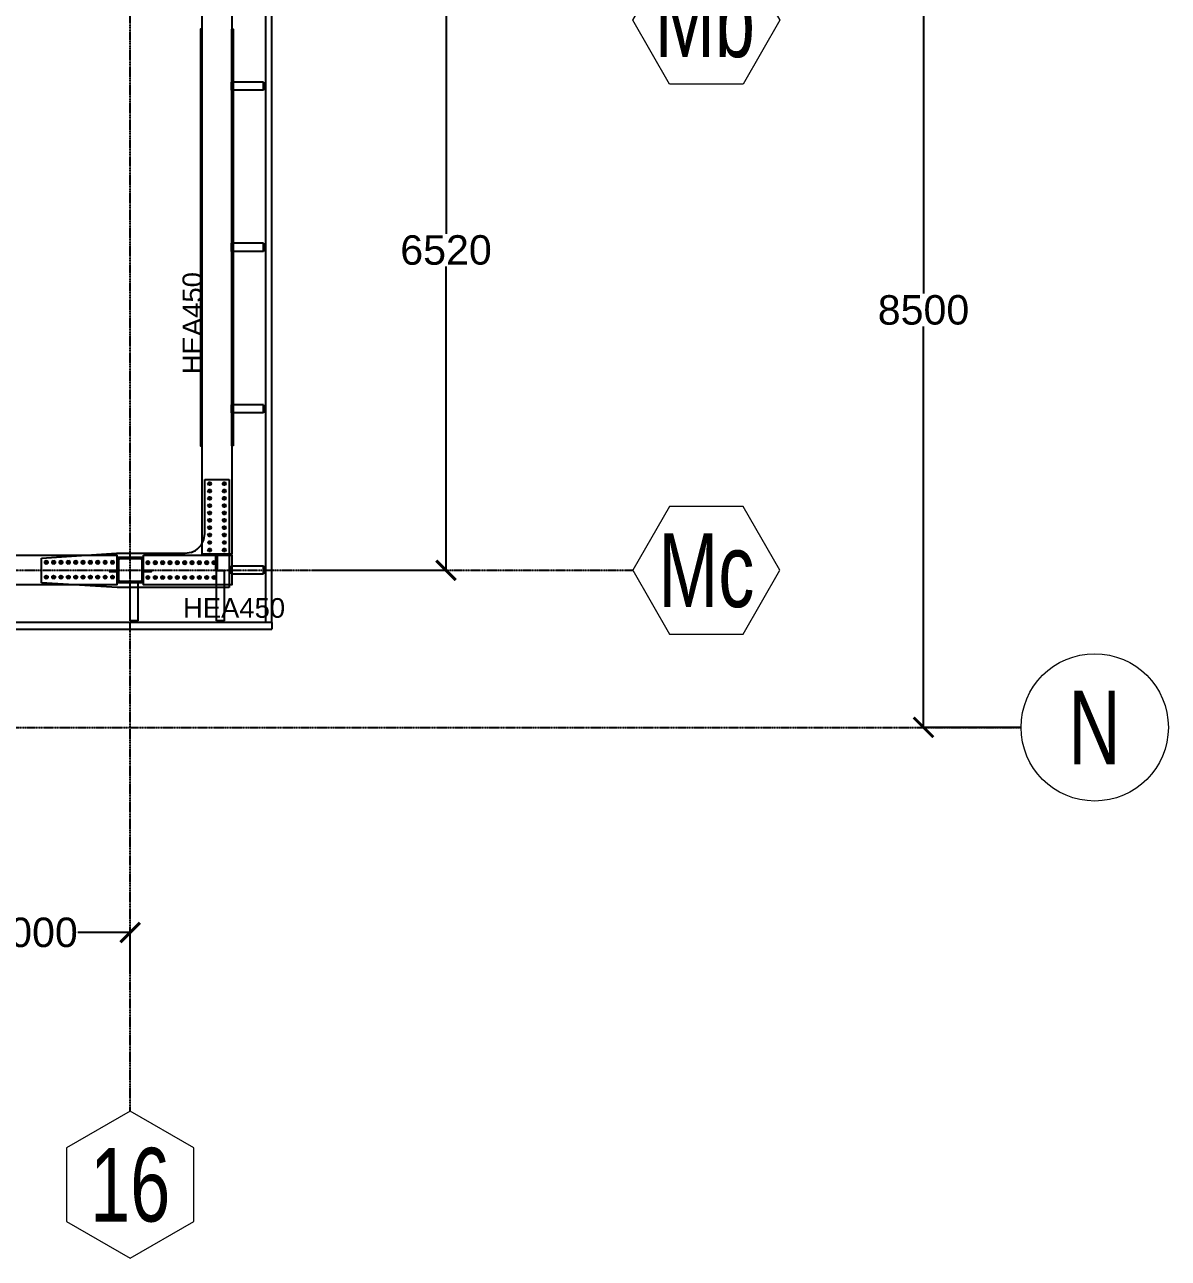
# Model space of a CAD drawing. Header units: millimetres. Extents: x -12345 to 95575, y -14368 to 31862.
# Drawn here: x 83925 to 95575, y -5407 to 7156 of the extents above; entities that cross this region are included whole.
import ezdxf
from ezdxf.enums import TextEntityAlignment as Align

# ---------------------------------------------------------------- set-up
doc = ezdxf.new("R2010")
doc.units = ezdxf.units.MM
doc.header["$LTSCALE"] = 0.95
doc.linetypes.add('DXK_LINE_DOT3', pattern=[5.9187, 2.979, -0.9799, 0.9799, -0.9799])
doc.layers.get('0').update_dxf_attribs({"color": 255})
for name, color, linetype, lineweight in [('0-3', 250, 'Continuous', 5), ('E_COLUMNAS-1', 1, 'Continuous', 25), ('E_COLUMNAS-3', 1, 'Continuous', 35), ('E_TEXTO', 3, 'Continuous', 9), ('E_VIGAS-1', 254, 'Continuous', 25), ('HCB_EJES', 1, 'DXK_LINE_DOT3', 9), ('S-COLS-HDLN-1', 52, 'Continuous', 9), ('S-COLS-HDLN-2', 52, 'Continuous', 35)]:
    doc.layers.add(name, color=color, linetype=linetype, lineweight=lineweight)
for name, color, linetype in [('COTAS', 8, 'Continuous'), ('HCB-EJES', 1, 'Continuous'), ('HCB-ROTULOS', 2, 'Continuous'), ('HCB_VIGAS', 4, 'Continuous')]:
    doc.layers.add(name, color=color, linetype=linetype)
doc.styles.add('VERDANA', font='arial.ttf')
doc.dimstyles.new('1.125', dxfattribs={"dimscale": 0, "dimtxt": 300, "dimasz": 200, "dimexe": 4, "dimexo": 4, "dimgap": 15, "dimtad": 0, "dimdec": 0, "dimzin": 4, "dimdsep": 46, "dimtxsty": 'VERDANA', "dimblk": 'ARCHTICK', "dimcen": -10, "dimclrd": 256, "dimclrt": 3, "dimadec": 0, "dimazin": 0, "dimtfac": 1, "dimtdec": 0, "dimtmove": 2, "dimatfit": 0, "dimldrblk": 'OBLIQUE', "dimfxl": 0.05, "dimtolj": 1, "dimtzin": 0, "dimarcsym": 0})

# ---------------------------------------------------------------- blocks, each defined once
blk = doc.blocks.new('EST_SFM_VIGA-METALICA-SECCION-C - EST_SFM_VIGA-METALICA-UPN160-1510871-_10_00m_N_E_-NIVEL-3 DOC')
at = {"layer": 'E_VIGAS-1'}
for p, q in [((11.677, 0.018), (-11.69, 0.018)), ((11.677, 0.018), (11.677, -0.047)), ((-11.69, -0.047), (11.677, -0.047))]:
    blk.add_line(p, q, dxfattribs=at)
blk = doc.blocks.new('EST_SFM_VIGA-METALICA-SECCION-C - EST_SFM_VIGA-METALICA-UPN160-1509776-_10_00m_N_E_-NIVEL-3 DOC')
at = {"layer": 'E_VIGAS-1'}
for p, q in [((44.822, 0.047), (-44.831, 0.047)), ((44.822, 0.047), (44.822, -0.018)), ((-44.831, -0.018), (44.822, -0.018))]:
    blk.add_line(p, q, dxfattribs=at)
blk = doc.blocks.new('DCTIB_CNI_EST_MOD-1A-FAC_0001_rvt-2-_10_00m_N_E_-NIVEL-3 DOC')
at = {"layer": 'E_VIGAS-1'}
for p, q in [((3.371, 147.152), (3.371, 147.234)), ((3.695, 147.234), (3.371, 147.234)), ((3.695, 147.152), (3.371, 147.152)), ((3.695, 147.234), (3.695, 147.152)), ((3.695, 147.152), (3.695, 147.234)), ((3.695, 147.234), (3.695, 147.234)), ((3.695, 147.234), (3.695, 147.206)), ((3.695, 147.195), (3.7, 147.195)), ((3.7, 147.19), (3.695, 147.19)), ((3.695, 147.18), (3.695, 147.152)), ((3.695, 147.152), (3.695, 147.152)), ((3.7, 147.195), (3.714, 147.195)), ((3.714, 147.19), (3.7, 147.19)), ((3.371, 145.51), (3.371, 145.592)), ((3.695, 145.592), (3.371, 145.592)), ((3.695, 145.51), (3.371, 145.51)), ((3.695, 145.592), (3.695, 145.51)), ((3.695, 145.51), (3.695, 145.592)), ((3.695, 145.592), (3.695, 145.592)), ((3.695, 145.592), (3.695, 145.564)), ((3.695, 145.553), (3.7, 145.553)), ((3.7, 145.548), (3.695, 145.548)), ((3.695, 145.537), (3.695, 145.51)), ((3.695, 145.51), (3.695, 145.51)), ((3.7, 145.553), (3.714, 145.553)), ((3.714, 145.548), (3.7, 145.548)), ((3.371, 143.867), (3.371, 143.949)), ((3.695, 143.949), (3.371, 143.949)), ((3.695, 143.867), (3.371, 143.867)), ((3.695, 143.949), (3.695, 143.867)), ((3.695, 143.867), (3.695, 143.949)), ((3.695, 143.949), (3.695, 143.949)), ((3.695, 143.949), (3.695, 143.921)), ((3.695, 143.911), (3.7, 143.911)), ((3.7, 143.906), (3.695, 143.906)), ((3.695, 143.895), (3.695, 143.867)), ((3.695, 143.867), (3.695, 143.867)), ((3.7, 143.911), (3.714, 143.911)), ((3.714, 143.906), (3.7, 143.906)), ((3.217, 142.261), (3.299, 142.261)), ((3.217, 141.749), (3.217, 142.261)), ((3.299, 141.749), (3.299, 142.261)), ((3.371, 142.225), (3.371, 142.307)), ((3.371, 142.307), (3.695, 142.307)), ((3.371, 142.225), (3.695, 142.225)), ((3.695, 142.307), (3.695, 142.225)), ((3.695, 142.307), (3.695, 142.279)), ((3.695, 142.307), (3.695, 142.307)), ((3.695, 142.225), (3.695, 142.307)), ((3.695, 142.268), (3.7, 142.268)), ((3.7, 142.263), (3.695, 142.263)), ((3.695, 142.253), (3.695, 142.225)), ((3.695, 142.225), (3.695, 142.225)), ((3.7, 142.268), (3.714, 142.268)), ((3.714, 142.263), (3.7, 142.263)), ((2.337, 142.14), (2.419, 142.14)), ((2.337, 141.749), (2.337, 142.14)), ((2.419, 141.749), (2.419, 142.14)), ((2.419, 141.749), (2.337, 141.749)), ((2.337, 141.748), (2.337, 141.749)), ((2.337, 141.749), (2.419, 141.749)), ((2.365, 141.748), (2.337, 141.748)), ((2.375, 141.743), (2.375, 141.748)), ((2.375, 141.729), (2.375, 141.743)), ((2.38, 141.748), (2.38, 141.743)), ((2.38, 141.743), (2.38, 141.729)), ((2.419, 141.748), (2.391, 141.748)), ((2.419, 141.749), (2.419, 141.748)), ((3.299, 141.749), (3.217, 141.749)), ((3.217, 141.748), (3.217, 141.749)), ((3.217, 141.749), (3.299, 141.749)), ((3.245, 141.748), (3.217, 141.748)), ((3.255, 141.743), (3.255, 141.748)), ((3.255, 141.729), (3.255, 141.743)), ((3.26, 141.748), (3.26, 141.743)), ((3.26, 141.743), (3.26, 141.729)), ((3.299, 141.748), (3.271, 141.748)), ((3.299, 141.749), (3.299, 141.748))]:
    blk.add_line(p, q, dxfattribs=at)
for points, knots in [([(3.695, 147.206), (3.695, 147.205), (3.695, 147.204), (3.696, 147.201), (3.696, 147.199), (3.697, 147.197), (3.698, 147.196), (3.7, 147.195), (3.7, 147.195)], [0, 0, 0, 0, 0.142857, 0.285714, 0.428571, 0.571429, 0.785714, 1, 1, 1, 1]), ([(3.7, 147.195), (3.699, 147.195), (3.698, 147.196), (3.697, 147.197), (3.696, 147.199), (3.696, 147.2), (3.696, 147.202), (3.695, 147.203), (3.695, 147.205), (3.695, 147.206)], [0, 0, 0, 0, 0.285714, 0.428571, 0.571429, 0.678571, 0.732143, 0.785714, 1, 1, 1, 1]), ([(3.695, 147.18), (3.695, 147.181), (3.695, 147.182), (3.696, 147.185), (3.696, 147.187), (3.697, 147.189), (3.698, 147.19), (3.7, 147.19), (3.7, 147.19)], [0, 0, 0, 0, 0.142857, 0.285714, 0.428571, 0.571429, 0.785714, 1, 1, 1, 1]), ([(3.7, 147.19), (3.699, 147.19), (3.698, 147.19), (3.697, 147.189), (3.696, 147.187), (3.696, 147.186), (3.696, 147.184), (3.695, 147.183), (3.695, 147.181), (3.695, 147.18)], [0, 0, 0, 0, 0.285714, 0.428571, 0.571429, 0.678571, 0.732143, 0.785714, 1, 1, 1, 1]), ([(3.695, 145.564), (3.695, 145.563), (3.695, 145.561), (3.696, 145.559), (3.696, 145.557), (3.697, 145.555), (3.698, 145.553), (3.7, 145.553), (3.7, 145.553)], [0, 0, 0, 0, 0.142857, 0.285714, 0.428571, 0.571429, 0.785714, 1, 1, 1, 1]), ([(3.7, 145.553), (3.699, 145.553), (3.698, 145.553), (3.697, 145.555), (3.696, 145.557), (3.696, 145.558), (3.696, 145.559), (3.696, 145.561), (3.695, 145.562), (3.695, 145.563)], [0, 0, 0, 0, 0.2857143, 0.4285714, 0.5714286, 0.6785714, 0.7321429, 0.7857143, 0.9794142, 0.9794142, 0.9794142, 0.9794142]), ([(3.695, 145.537), (3.695, 145.538), (3.695, 145.54), (3.696, 145.542), (3.696, 145.544), (3.697, 145.546), (3.698, 145.548), (3.7, 145.548), (3.7, 145.548)], [0, 0, 0, 0, 0.142857, 0.285714, 0.428571, 0.571429, 0.785714, 1, 1, 1, 1]), ([(3.7, 145.548), (3.699, 145.548), (3.698, 145.548), (3.697, 145.546), (3.696, 145.545), (3.696, 145.543), (3.696, 145.542), (3.695, 145.54), (3.695, 145.539), (3.695, 145.537)], [0, 0, 0, 0, 0.285714, 0.428571, 0.571429, 0.678571, 0.732143, 0.785714, 1, 1, 1, 1]), ([(3.695, 143.921), (3.695, 143.92), (3.695, 143.919), (3.696, 143.916), (3.696, 143.914), (3.697, 143.912), (3.698, 143.911), (3.7, 143.911), (3.7, 143.911)], [0, 0, 0, 0, 0.142857, 0.285714, 0.428571, 0.571429, 0.785714, 1, 1, 1, 1]), ([(3.7, 143.911), (3.699, 143.911), (3.698, 143.911), (3.697, 143.913), (3.696, 143.914), (3.696, 143.916), (3.696, 143.917), (3.695, 143.918), (3.695, 143.92), (3.695, 143.921)], [0, 0, 0, 0, 0.285714, 0.428571, 0.571429, 0.678571, 0.732143, 0.785714, 1, 1, 1, 1]), ([(3.695, 143.895), (3.695, 143.896), (3.695, 143.897), (3.696, 143.9), (3.696, 143.902), (3.697, 143.904), (3.698, 143.905), (3.7, 143.906), (3.7, 143.906)], [0, 0, 0, 0, 0.142857, 0.285714, 0.428571, 0.571429, 0.785714, 1, 1, 1, 1]), ([(3.7, 143.906), (3.699, 143.906), (3.698, 143.905), (3.697, 143.904), (3.696, 143.902), (3.696, 143.901), (3.696, 143.9), (3.695, 143.898), (3.695, 143.896), (3.695, 143.895)], [0, 0, 0, 0, 0.285714, 0.428571, 0.571429, 0.678571, 0.732143, 0.785714, 1, 1, 1, 1]), ([(3.7, 142.268), (3.699, 142.268), (3.698, 142.269), (3.697, 142.27), (3.696, 142.272), (3.696, 142.273), (3.696, 142.274), (3.695, 142.276), (3.695, 142.278), (3.695, 142.279)], [0, 0, 0, 0, 0.285714, 0.428571, 0.571429, 0.678571, 0.732143, 0.785714, 1, 1, 1, 1]), ([(3.695, 142.279), (3.695, 142.278), (3.695, 142.276), (3.696, 142.274), (3.696, 142.272), (3.697, 142.27), (3.698, 142.269), (3.7, 142.268), (3.7, 142.268)], [0, 0, 0, 0, 0.142857, 0.285714, 0.428571, 0.571429, 0.785714, 1, 1, 1, 1]), ([(3.7, 142.263), (3.699, 142.263), (3.698, 142.263), (3.697, 142.261), (3.696, 142.26), (3.696, 142.258), (3.696, 142.257), (3.695, 142.255), (3.695, 142.254), (3.695, 142.253)], [0, 0, 0, 0, 0.285714, 0.428571, 0.571429, 0.678571, 0.732143, 0.785714, 1, 1, 1, 1]), ([(3.695, 142.253), (3.695, 142.253), (3.695, 142.255), (3.696, 142.257), (3.696, 142.26), (3.697, 142.262), (3.698, 142.263), (3.7, 142.263), (3.7, 142.263)], [0, 0, 0, 0, 0.142857, 0.285714, 0.428571, 0.571429, 0.785714, 1, 1, 1, 1]), ([(2.365, 141.748), (2.366, 141.748), (2.367, 141.748), (2.37, 141.748), (2.372, 141.747), (2.374, 141.747), (2.375, 141.745), (2.375, 141.744), (2.375, 141.743)], [0, 0, 0, 0, 0.142857, 0.285714, 0.428571, 0.571429, 0.785714, 1, 1, 1, 1]), ([(2.375, 141.743), (2.375, 141.744), (2.375, 141.746), (2.373, 141.747), (2.372, 141.747), (2.37, 141.748), (2.369, 141.748), (2.368, 141.748), (2.366, 141.748), (2.365, 141.748)], [0, 0, 0, 0, 0.285714, 0.428571, 0.571429, 0.678571, 0.732143, 0.785714, 1, 1, 1, 1]), ([(2.391, 141.748), (2.39, 141.748), (2.389, 141.748), (2.386, 141.748), (2.384, 141.747), (2.382, 141.747), (2.381, 141.745), (2.38, 141.744), (2.38, 141.743)], [0, 0, 0, 0, 0.142857, 0.285714, 0.428571, 0.571429, 0.785714, 1, 1, 1, 1]), ([(2.38, 141.743), (2.38, 141.744), (2.381, 141.746), (2.382, 141.747), (2.384, 141.747), (2.385, 141.748), (2.386, 141.748), (2.388, 141.748), (2.39, 141.748), (2.391, 141.748)], [0, 0, 0, 0, 0.285714, 0.428571, 0.571429, 0.678571, 0.732143, 0.785714, 1, 1, 1, 1]), ([(3.245, 141.748), (3.246, 141.748), (3.247, 141.748), (3.25, 141.748), (3.252, 141.747), (3.254, 141.747), (3.255, 141.745), (3.255, 141.744), (3.255, 141.743)], [0, 0, 0, 0, 0.142857, 0.285714, 0.428571, 0.571429, 0.785714, 1, 1, 1, 1]), ([(3.255, 141.743), (3.255, 141.744), (3.255, 141.746), (3.253, 141.747), (3.252, 141.747), (3.25, 141.748), (3.249, 141.748), (3.248, 141.748), (3.246, 141.748), (3.245, 141.748)], [0, 0, 0, 0, 0.285714, 0.428571, 0.571429, 0.678571, 0.732143, 0.785714, 1, 1, 1, 1]), ([(3.271, 141.748), (3.27, 141.748), (3.269, 141.748), (3.266, 141.748), (3.264, 141.747), (3.262, 141.747), (3.261, 141.745), (3.26, 141.744), (3.26, 141.743)], [0, 0, 0, 0, 0.142857, 0.285714, 0.428571, 0.571429, 0.785714, 1, 1, 1, 1]), ([(3.26, 141.743), (3.26, 141.744), (3.261, 141.746), (3.262, 141.747), (3.264, 141.747), (3.265, 141.748), (3.266, 141.748), (3.268, 141.748), (3.27, 141.748), (3.271, 141.748)], [0, 0, 0, 0, 0.285714, 0.428571, 0.571429, 0.678571, 0.732143, 0.785714, 1, 1, 1, 1])]:
    blk.add_open_spline(points, degree=3, knots=knots, dxfattribs=at)
at = {"layer": 'E_VIGAS-1', "rotation": 269.9999999999999}
blk.add_blockref('EST_SFM_VIGA-METALICA-SECCION-C - EST_SFM_VIGA-METALICA-UPN160-1510871-_10_00m_N_E_-NIVEL-3 DOC', (3.762, 153.406), dxfattribs=at)
at = {"layer": 'E_VIGAS-1'}
blk.add_blockref('EST_SFM_VIGA-METALICA-SECCION-C - EST_SFM_VIGA-METALICA-UPN160-1509776-_10_00m_N_E_-NIVEL-3 DOC', (-41.042, 141.682), dxfattribs=at)
blk = doc.blocks.new('EST_SCM_COLUMNA-METALICA-SECCION-CUADRADA - EST_SCM_COLUMNA-TUBULAR-CUADRADA_PTEØ_250x250e_8mm-V60-_10_00m_N_E_-NIVEL-3 DOC')
at = {"layer": 'S-COLS-HDLN-1'}
h = blk.add_hatch(dxfattribs=at)
h.set_pattern_fill('FP_33', color=256, style=0, pattern_type=2)
h.set_pattern_definition([(135, (-2.34, -142.266), (-0.15909903, -0.15909903), [])])
h.paths.add_polyline_path([(-0.109, -0.125), (0.109, -0.125), (0.12, -0.12), (0.125, -0.108), (0.124, 0.111), (0.118, 0.121), (0.109, 0.125), (-0.113, 0.123), (-0.12, 0.12), (-0.125, 0.109), (-0.124, -0.11), (-0.12, -0.12), (-0.113, -0.123)])
h.paths.add_polyline_path([(0.109, -0.117), (-0.109, -0.117), (-0.115, -0.115), (-0.117, -0.109), (-0.117, 0.109), (-0.115, 0.115), (-0.109, 0.117), (0.109, 0.117), (0.115, 0.115), (0.117, 0.109), (0.117, -0.109), (0.115, -0.115)])
at = {"layer": 'E_COLUMNAS-1'}
for p, q in [((-0.125, 0.109), (-0.125, -0.109)), ((-0.117, -0.109), (-0.117, 0.109)), ((0.109, 0.125), (-0.109, 0.125)), ((-0.109, 0.117), (0.109, 0.117)), ((0.117, 0.109), (0.117, -0.109)), ((0.125, -0.109), (0.125, 0.109)), ((0.109, -0.117), (-0.109, -0.117)), ((-0.109, -0.125), (0.109, -0.125))]:
    blk.add_line(p, q, dxfattribs=at)
for centre, radius, start, end in [((-0.109, 0.109), 0.016, 90, 180), ((-0.109, 0.109), 0.016, 139.7676, 178.6233), ((-0.109, 0.109), 0.016, 91.3767, 130.2324), ((-0.109, 0.109), 0.008, 90, 180), ((0.109, 0.109), 0.016, 360, 90), ((0.109, 0.109), 0.016, 53.1878, 88.6233), ((0.109, 0.109), 0.008, 0, 90), ((0.109, 0.109), 0.016, 1.3767, 40.2324), ((-0.109, -0.109), 0.016, 180, 270), ((-0.109, -0.109), 0.016, 181.3767, 220.2324), ((-0.109, -0.109), 0.016, 229.7676, 268.6233), ((-0.109, -0.109), 0.008, 180, 270), ((0.109, -0.109), 0.016, 270, 360), ((0.109, -0.109), 0.008, 270, 360), ((0.109, -0.109), 0.016, 271.3767, 306.8122), ((0.109, -0.109), 0.016, 319.7676, 358.6233)]:
    blk.add_arc(centre, radius, start, end, dxfattribs=at)
at = {"layer": 'S-COLS-HDLN-2'}
for centre, radius, start, end in [((-0.109, 0.109), 0.016, 130.4121, 139.5879), ((-0.109, 0.109), 0.008, 92.7534, 177.2466), ((0.109, 0.109), 0.008, 2.7534, 87.2466), ((0.109, 0.109), 0.016, 40.4121, 53.0081), ((-0.109, -0.109), 0.016, 220.4121, 229.5879), ((-0.109, -0.109), 0.008, 182.7534, 267.2466), ((0.109, -0.109), 0.008, 272.7534, 357.2466), ((0.109, -0.109), 0.016, 306.9919, 319.5879)]:
    blk.add_arc(centre, radius, start, end, dxfattribs=at)
blk = doc.blocks.new('Bolt-72574620-2343 - 1471')
at = {"color": 253, "linetype": 'Continuous'}
for p, q in [((97888, 7866), (97903, 7875)), ((97888, 7849), (97888, 7866)), ((97903, 7840), (97888, 7849)), ((97903, 7875), (97918, 7866)), ((97918, 7849), (97903, 7840)), ((97918, 7866), (97918, 7849)), ((97963, 7866), (97978, 7875)), ((97963, 7849), (97963, 7866)), ((97978, 7840), (97963, 7849)), ((97978, 7875), (97993, 7866)), ((97993, 7849), (97978, 7840)), ((97993, 7866), (97993, 7849)), ((98038, 7866), (98053, 7875)), ((98038, 7849), (98038, 7866)), ((98053, 7840), (98038, 7849)), ((98053, 7875), (98068, 7866)), ((98068, 7849), (98053, 7840)), ((98068, 7866), (98068, 7849)), ((98113, 7866), (98128, 7875)), ((98113, 7849), (98113, 7866)), ((98128, 7840), (98113, 7849)), ((98128, 7875), (98143, 7866)), ((98143, 7849), (98128, 7840)), ((98143, 7866), (98143, 7849)), ((98188, 7866), (98203, 7875)), ((98188, 7849), (98188, 7866)), ((98203, 7840), (98188, 7849)), ((98203, 7875), (98218, 7866)), ((98218, 7849), (98203, 7840)), ((98218, 7866), (98218, 7849)), ((98263, 7866), (98278, 7875)), ((98263, 7849), (98263, 7866)), ((98278, 7840), (98263, 7849)), ((98278, 7875), (98293, 7866)), ((98293, 7849), (98278, 7840)), ((98293, 7866), (98293, 7849)), ((98338, 7866), (98353, 7875)), ((98338, 7849), (98338, 7866)), ((98353, 7840), (98338, 7849)), ((98353, 7875), (98368, 7866)), ((98368, 7849), (98353, 7840)), ((98368, 7866), (98368, 7849)), ((98413, 7866), (98428, 7875)), ((98413, 7849), (98413, 7866)), ((98428, 7840), (98413, 7849)), ((98428, 7875), (98443, 7866)), ((98443, 7849), (98428, 7840)), ((98443, 7866), (98443, 7849)), ((98488, 7866), (98503, 7875)), ((98488, 7849), (98488, 7866)), ((98503, 7840), (98488, 7849)), ((98503, 7875), (98518, 7866)), ((98518, 7849), (98503, 7840)), ((98518, 7866), (98518, 7849)), ((98563, 7866), (98578, 7875)), ((98563, 7849), (98563, 7866)), ((98578, 7840), (98563, 7849)), ((98578, 7875), (98593, 7866)), ((98593, 7849), (98578, 7840)), ((98593, 7866), (98593, 7849)), ((97888, 7716), (97903, 7725)), ((97888, 7699), (97888, 7716)), ((97903, 7690), (97888, 7699)), ((97903, 7725), (97918, 7716)), ((97918, 7699), (97903, 7690)), ((97918, 7716), (97918, 7699)), ((97963, 7716), (97978, 7725)), ((97963, 7699), (97963, 7716)), ((97978, 7690), (97963, 7699)), ((97978, 7725), (97993, 7716)), ((97993, 7699), (97978, 7690)), ((97993, 7716), (97993, 7699)), ((98038, 7716), (98053, 7725)), ((98038, 7699), (98038, 7716)), ((98053, 7690), (98038, 7699)), ((98053, 7725), (98068, 7716)), ((98068, 7699), (98053, 7690)), ((98068, 7716), (98068, 7699)), ((98113, 7716), (98128, 7725)), ((98113, 7699), (98113, 7716)), ((98128, 7690), (98113, 7699)), ((98128, 7725), (98143, 7716)), ((98143, 7699), (98128, 7690)), ((98143, 7716), (98143, 7699)), ((98188, 7716), (98203, 7725)), ((98188, 7699), (98188, 7716)), ((98203, 7690), (98188, 7699)), ((98203, 7725), (98218, 7716)), ((98218, 7699), (98203, 7690)), ((98218, 7716), (98218, 7699)), ((98263, 7716), (98278, 7725)), ((98263, 7699), (98263, 7716)), ((98278, 7690), (98263, 7699)), ((98278, 7725), (98293, 7716)), ((98293, 7699), (98278, 7690)), ((98293, 7716), (98293, 7699)), ((98338, 7716), (98353, 7725)), ((98338, 7699), (98338, 7716)), ((98353, 7690), (98338, 7699)), ((98353, 7725), (98368, 7716)), ((98368, 7699), (98353, 7690)), ((98368, 7716), (98368, 7699)), ((98413, 7716), (98428, 7725)), ((98413, 7699), (98413, 7716)), ((98428, 7690), (98413, 7699)), ((98428, 7725), (98443, 7716)), ((98443, 7699), (98428, 7690)), ((98443, 7716), (98443, 7699)), ((98488, 7716), (98503, 7725)), ((98488, 7699), (98488, 7716)), ((98503, 7690), (98488, 7699)), ((98503, 7725), (98518, 7716)), ((98518, 7699), (98503, 7690)), ((98518, 7716), (98518, 7699)), ((98563, 7716), (98578, 7725)), ((98563, 7699), (98563, 7716)), ((98578, 7690), (98563, 7699)), ((98578, 7725), (98593, 7716)), ((98593, 7699), (98578, 7690)), ((98593, 7716), (98593, 7699))]:
    blk.add_line(p, q, dxfattribs=at)
for centre, radius, start, end in [((97903, 7857), 11.5, 18.0268, 198.0268), ((97903, 7857), 11.5, 198.0268, 18.0268), ((97903, 7857), 10, 90.0268, 270.0268), ((97903, 7857), 10, 270.0268, 90.0268), ((97978, 7857), 11.5, 18.0268, 198.0268), ((97978, 7857), 11.5, 198.0268, 18.0268), ((97978, 7857), 10, 90.0268, 270.0268), ((97978, 7857), 10, 270.0268, 90.0268), ((98053, 7857), 11.5, 18.0268, 198.0268), ((98053, 7857), 11.5, 198.0268, 18.0268), ((98053, 7857), 10, 90.0268, 270.0268), ((98053, 7857), 10, 270.0268, 90.0268), ((98128, 7857), 11.5, 18.0268, 198.0268), ((98128, 7857), 11.5, 198.0268, 18.0268), ((98128, 7857), 10, 90.0268, 270.0268), ((98128, 7857), 10, 270.0268, 90.0268), ((98203, 7858), 11.5, 18.0268, 198.0268), ((98203, 7858), 11.5, 198.0268, 18.0268), ((98203, 7858), 10, 90.0268, 270.0268), ((98203, 7858), 10, 270.0268, 90.0268), ((98278, 7858), 11.5, 18.0268, 198.0268), ((98278, 7858), 11.5, 198.0268, 18.0268), ((98278, 7858), 10, 90.0268, 270.0268), ((98278, 7858), 10, 270.0268, 90.0268), ((98353, 7858), 11.5, 18.0268, 198.0268), ((98353, 7858), 11.5, 198.0268, 18.0268), ((98353, 7858), 10, 90.0268, 270.0268), ((98353, 7858), 10, 270.0268, 90.0268), ((98428, 7858), 11.5, 18.0268, 198.0268), ((98428, 7858), 11.5, 198.0268, 18.0268), ((98428, 7858), 10, 90.0268, 270.0268), ((98428, 7858), 10, 270.0268, 90.0268), ((98503, 7858), 11.5, 18.0268, 198.0268), ((98503, 7858), 11.5, 198.0268, 18.0268), ((98503, 7858), 10, 90.0268, 270.0268), ((98503, 7858), 10, 270.0268, 90.0268), ((98578, 7858), 11.5, 18.0268, 198.0268), ((98578, 7858), 11.5, 198.0268, 18.0268), ((98578, 7858), 10, 90.0268, 270.0268), ((98578, 7858), 10, 270.0268, 90.0268), ((97903, 7707), 11.5, 18.0268, 198.0268), ((97903, 7707), 11.5, 198.0268, 18.0268), ((97903, 7707), 10, 90.0268, 270.0268), ((97903, 7707), 10, 270.0268, 90.0268), ((97978, 7707), 11.5, 18.0268, 198.0268), ((97978, 7707), 11.5, 198.0268, 18.0268), ((97978, 7707), 10, 90.0268, 270.0268), ((97978, 7707), 10, 270.0268, 90.0268), ((98053, 7707), 11.5, 18.0268, 198.0268), ((98053, 7707), 11.5, 198.0268, 18.0268), ((98053, 7707), 10, 90.0268, 270.0268), ((98053, 7707), 10, 270.0268, 90.0268), ((98128, 7707), 11.5, 18.0268, 198.0268), ((98128, 7707), 11.5, 198.0268, 18.0268), ((98128, 7707), 10, 90.0268, 270.0268), ((98128, 7707), 10, 270.0268, 90.0268), ((98203, 7708), 11.5, 18.0268, 198.0268), ((98203, 7708), 11.5, 198.0268, 18.0268), ((98203, 7708), 10, 90.0268, 270.0268), ((98203, 7708), 10, 270.0268, 90.0268), ((98278, 7708), 11.5, 18.0268, 198.0268), ((98278, 7708), 11.5, 198.0268, 18.0268), ((98278, 7708), 10, 90.0268, 270.0268), ((98278, 7708), 10, 270.0268, 90.0268), ((98353, 7708), 11.5, 18.0268, 198.0268), ((98353, 7708), 11.5, 198.0268, 18.0268), ((98353, 7708), 10, 90.0268, 270.0268), ((98353, 7708), 10, 270.0268, 90.0268), ((98428, 7708), 11.5, 18.0268, 198.0268), ((98428, 7708), 11.5, 198.0268, 18.0268), ((98428, 7708), 10, 90.0268, 270.0268), ((98428, 7708), 10, 270.0268, 90.0268), ((98503, 7708), 11.5, 18.0268, 198.0268), ((98503, 7708), 11.5, 198.0268, 18.0268), ((98503, 7708), 10, 90.0268, 270.0268), ((98503, 7708), 10, 270.0268, 90.0268), ((98578, 7708), 11.5, 18.0268, 198.0268), ((98578, 7708), 11.5, 198.0268, 18.0268), ((98578, 7708), 10, 90.0268, 270.0268), ((98578, 7708), 10, 270.0268, 90.0268)]:
    blk.add_arc(centre, radius, start, end, dxfattribs=at)
blk = doc.blocks.new('Part-72574620-2340 - 1471')
at = {"color": 253, "linetype": 'Continuous'}
for p, q in [((98482, 8153), (98482, 8703)), ((98482, 8703), (98732, 8703)), ((98732, 8703), (98732, 7604)), ((98472, 8091), (98482, 8153)), ((96821, 7903), (97582, 7953)), ((97582, 7953), (97586, 7954)), ((97586, 7954), (97591, 7954)), ((97591, 7954), (97595, 7954)), ((97595, 7954), (97599, 7954)), ((97599, 7954), (98282, 7953)), ((98282, 7953), (98344, 7963)), ((96821, 7653), (96821, 7903)), ((97851, 7911), (97596, 7911)), ((97596, 7911), (97596, 7656)), ((97851, 7656), (97851, 7911)), ((97591, 7604), (96821, 7653)), ((98732, 7604), (97591, 7604)), ((97596, 7656), (97851, 7656))]:
    blk.add_line(p, q, dxfattribs=at)
blk.add_arc((98282, 8153), 200, 287.9489, 342.002, dxfattribs=at)
blk = doc.blocks.new('Bolt-72574620-2342 - 1471')
at = {"color": 253, "linetype": 'Continuous'}
for p, q in [((96853, 7870), (96868, 7878)), ((96853, 7852), (96853, 7870)), ((96868, 7844), (96853, 7852)), ((96868, 7878), (96883, 7870)), ((96883, 7852), (96868, 7844)), ((96883, 7870), (96883, 7852)), ((96928, 7870), (96943, 7878)), ((96928, 7852), (96928, 7870)), ((96943, 7844), (96928, 7852)), ((96943, 7878), (96958, 7870)), ((96958, 7852), (96943, 7844)), ((96958, 7870), (96958, 7852)), ((97003, 7870), (97018, 7878)), ((97003, 7852), (97003, 7870)), ((97018, 7844), (97003, 7852)), ((97018, 7878), (97033, 7870)), ((97033, 7852), (97018, 7844)), ((97033, 7870), (97033, 7852)), ((97078, 7870), (97093, 7878)), ((97078, 7852), (97078, 7870)), ((97093, 7844), (97078, 7852)), ((97093, 7878), (97108, 7870)), ((97108, 7852), (97093, 7844)), ((97108, 7870), (97108, 7852)), ((97153, 7870), (97168, 7878)), ((97153, 7852), (97153, 7870)), ((97168, 7844), (97153, 7852)), ((97168, 7878), (97183, 7870)), ((97183, 7852), (97168, 7844)), ((97183, 7870), (97183, 7852)), ((97228, 7870), (97243, 7878)), ((97228, 7852), (97228, 7870)), ((97243, 7844), (97228, 7852)), ((97243, 7878), (97258, 7870)), ((97258, 7852), (97243, 7844)), ((97258, 7870), (97258, 7852)), ((97303, 7870), (97318, 7878)), ((97303, 7852), (97303, 7870)), ((97318, 7844), (97303, 7852)), ((97318, 7878), (97333, 7870)), ((97333, 7852), (97318, 7844)), ((97333, 7870), (97333, 7852)), ((97378, 7870), (97393, 7878)), ((97378, 7852), (97378, 7870)), ((97393, 7844), (97378, 7852)), ((97393, 7878), (97408, 7870)), ((97408, 7852), (97393, 7844)), ((97408, 7870), (97408, 7852)), ((97453, 7870), (97468, 7878)), ((97453, 7852), (97453, 7870)), ((97468, 7844), (97453, 7852)), ((97468, 7878), (97483, 7870)), ((97483, 7852), (97468, 7844)), ((97483, 7870), (97483, 7852)), ((97528, 7870), (97543, 7878)), ((97528, 7852), (97528, 7870)), ((97543, 7844), (97528, 7852)), ((97543, 7878), (97558, 7870)), ((97558, 7853), (97543, 7844)), ((97558, 7870), (97558, 7853)), ((96853, 7720), (96868, 7728)), ((96853, 7702), (96853, 7720)), ((96868, 7694), (96853, 7702)), ((96868, 7728), (96883, 7720)), ((96883, 7702), (96868, 7694)), ((96883, 7720), (96883, 7702)), ((96928, 7720), (96943, 7728)), ((96928, 7702), (96928, 7720)), ((96943, 7694), (96928, 7702)), ((96943, 7728), (96958, 7720)), ((96958, 7702), (96943, 7694)), ((96958, 7720), (96958, 7702)), ((97003, 7720), (97018, 7728)), ((97003, 7702), (97003, 7720)), ((97018, 7694), (97003, 7702)), ((97018, 7728), (97033, 7720)), ((97033, 7702), (97018, 7694)), ((97033, 7720), (97033, 7702)), ((97078, 7720), (97093, 7728)), ((97078, 7702), (97078, 7720)), ((97093, 7694), (97078, 7702)), ((97093, 7728), (97108, 7720)), ((97108, 7702), (97093, 7694)), ((97108, 7720), (97108, 7702)), ((97153, 7720), (97168, 7728)), ((97153, 7702), (97153, 7720)), ((97168, 7694), (97153, 7702)), ((97168, 7728), (97183, 7720)), ((97183, 7702), (97168, 7694)), ((97183, 7720), (97183, 7702)), ((97228, 7720), (97243, 7728)), ((97228, 7702), (97228, 7720)), ((97243, 7694), (97228, 7702)), ((97243, 7728), (97258, 7720)), ((97258, 7702), (97243, 7694)), ((97258, 7720), (97258, 7702)), ((97303, 7720), (97318, 7728)), ((97303, 7702), (97303, 7720)), ((97318, 7694), (97303, 7702)), ((97318, 7728), (97333, 7720)), ((97333, 7702), (97318, 7694)), ((97333, 7720), (97333, 7702)), ((97378, 7720), (97393, 7728)), ((97378, 7702), (97378, 7720)), ((97393, 7694), (97378, 7702)), ((97393, 7728), (97408, 7720)), ((97408, 7702), (97393, 7694)), ((97408, 7720), (97408, 7702)), ((97453, 7720), (97468, 7728)), ((97453, 7702), (97453, 7720)), ((97468, 7694), (97453, 7702)), ((97468, 7728), (97483, 7720)), ((97483, 7702), (97468, 7694)), ((97483, 7720), (97483, 7702)), ((97528, 7720), (97543, 7728)), ((97528, 7702), (97528, 7720)), ((97543, 7694), (97528, 7702)), ((97543, 7728), (97558, 7720)), ((97558, 7703), (97543, 7694)), ((97558, 7720), (97558, 7703))]:
    blk.add_line(p, q, dxfattribs=at)
for centre, radius, start, end in [((96868, 7861), 11.5, 18.0268, 198.0268), ((96868, 7861), 11.5, 198.0268, 18.0268), ((96868, 7861), 10, 90.0268, 270.0268), ((96868, 7861), 10, 270.0268, 90.0268), ((96943, 7861), 11.5, 18.0268, 198.0268), ((96943, 7861), 11.5, 198.0268, 18.0268), ((96943, 7861), 10, 90.0268, 270.0268), ((96943, 7861), 10, 270.0268, 90.0268), ((97018, 7861), 11.5, 18.0268, 198.0268), ((97018, 7861), 11.5, 198.0268, 18.0268), ((97018, 7861), 10, 90.0268, 270.0268), ((97018, 7861), 10, 270.0268, 90.0268), ((97093, 7861), 11.5, 18.0268, 198.0268), ((97093, 7861), 11.5, 198.0268, 18.0268), ((97093, 7861), 10, 90.0268, 270.0268), ((97093, 7861), 10, 270.0268, 90.0268), ((97168, 7861), 11.5, 18.0268, 198.0268), ((97168, 7861), 11.5, 198.0268, 18.0268), ((97168, 7861), 10, 90.0268, 270.0268), ((97168, 7861), 10, 270.0268, 90.0268), ((97243, 7861), 11.5, 18.0268, 198.0268), ((97243, 7861), 11.5, 198.0268, 18.0268), ((97243, 7861), 10, 90.0268, 270.0268), ((97243, 7861), 10, 270.0268, 90.0268), ((97318, 7861), 11.5, 18.0268, 198.0268), ((97318, 7861), 11.5, 198.0268, 18.0268), ((97318, 7861), 10, 90.0268, 270.0268), ((97318, 7861), 10, 270.0268, 90.0268), ((97393, 7861), 11.5, 18.0268, 198.0268), ((97393, 7861), 11.5, 198.0268, 18.0268), ((97393, 7861), 10, 90.0268, 270.0268), ((97393, 7861), 10, 270.0268, 90.0268), ((97468, 7861), 11.5, 18.0268, 198.0268), ((97468, 7861), 11.5, 198.0268, 18.0268), ((97468, 7861), 10, 90.0268, 270.0268), ((97468, 7861), 10, 270.0268, 90.0268), ((97543, 7861), 11.5, 18.0268, 198.0268), ((97543, 7861), 11.5, 198.0268, 18.0268), ((97543, 7861), 10, 90.0268, 270.0268), ((97543, 7861), 10, 270.0268, 90.0268), ((96868, 7711), 11.5, 18.0268, 198.0268), ((96868, 7711), 11.5, 198.0268, 18.0268), ((96868, 7711), 10, 90.0268, 270.0268), ((96868, 7711), 10, 270.0268, 90.0268), ((96943, 7711), 11.5, 18.0268, 198.0268), ((96943, 7711), 11.5, 198.0268, 18.0268), ((96943, 7711), 10, 90.0268, 270.0268), ((96943, 7711), 10, 270.0268, 90.0268), ((97018, 7711), 11.5, 18.0268, 198.0268), ((97018, 7711), 11.5, 198.0268, 18.0268), ((97018, 7711), 10, 90.0268, 270.0268), ((97018, 7711), 10, 270.0268, 90.0268), ((97093, 7711), 11.5, 18.0268, 198.0268), ((97093, 7711), 11.5, 198.0268, 18.0268), ((97093, 7711), 10, 90.0268, 270.0268), ((97093, 7711), 10, 270.0268, 90.0268), ((97168, 7711), 11.5, 18.0268, 198.0268), ((97168, 7711), 11.5, 198.0268, 18.0268), ((97168, 7711), 10, 90.0268, 270.0268), ((97168, 7711), 10, 270.0268, 90.0268), ((97243, 7711), 11.5, 18.0268, 198.0268), ((97243, 7711), 11.5, 198.0268, 18.0268), ((97243, 7711), 10, 90.0268, 270.0268), ((97243, 7711), 10, 270.0268, 90.0268), ((97318, 7711), 11.5, 18.0268, 198.0268), ((97318, 7711), 11.5, 198.0268, 18.0268), ((97318, 7711), 10, 90.0268, 270.0268), ((97318, 7711), 10, 270.0268, 90.0268), ((97393, 7711), 11.5, 18.0268, 198.0268), ((97393, 7711), 11.5, 198.0268, 18.0268), ((97393, 7711), 10, 90.0268, 270.0268), ((97393, 7711), 10, 270.0268, 90.0268), ((97468, 7711), 11.5, 18.0268, 198.0268), ((97468, 7711), 11.5, 198.0268, 18.0268), ((97468, 7711), 10, 90.0268, 270.0268), ((97468, 7711), 10, 270.0268, 90.0268), ((97543, 7711), 11.5, 18.0268, 198.0268), ((97543, 7711), 11.5, 198.0268, 18.0268), ((97543, 7711), 10, 90.0268, 270.0268), ((97543, 7711), 10, 270.0268, 90.0268)]:
    blk.add_arc(centre, radius, start, end, dxfattribs=at)
blk = doc.blocks.new('Bolt-72574620-2344 - 1471')
at = {"color": 253, "linetype": 'Continuous'}
for p, q in [((98515, 8663), (98523, 8678)), ((98523, 8678), (98541, 8678)), ((98541, 8678), (98549, 8663)), ((98665, 8663), (98673, 8678)), ((98673, 8678), (98691, 8678)), ((98691, 8678), (98699, 8663)), ((98523, 8648), (98515, 8663)), ((98515, 8588), (98523, 8603)), ((98523, 8573), (98515, 8588)), ((98541, 8648), (98523, 8648)), ((98523, 8603), (98541, 8603)), ((98541, 8573), (98523, 8573)), ((98549, 8663), (98541, 8648)), ((98541, 8603), (98549, 8588)), ((98549, 8588), (98541, 8573)), ((98673, 8648), (98665, 8663)), ((98665, 8588), (98673, 8603)), ((98673, 8573), (98665, 8588)), ((98691, 8648), (98673, 8648)), ((98673, 8603), (98691, 8603)), ((98691, 8573), (98673, 8573)), ((98699, 8663), (98691, 8648)), ((98691, 8603), (98699, 8588)), ((98699, 8588), (98691, 8573)), ((98515, 8513), (98523, 8528)), ((98523, 8498), (98515, 8513)), ((98515, 8438), (98523, 8453)), ((98523, 8423), (98515, 8438)), ((98523, 8528), (98541, 8528)), ((98541, 8498), (98523, 8498)), ((98523, 8453), (98541, 8453)), ((98541, 8423), (98523, 8423)), ((98541, 8528), (98549, 8513)), ((98549, 8513), (98541, 8498)), ((98541, 8453), (98549, 8438)), ((98549, 8438), (98541, 8423)), ((98665, 8513), (98673, 8528)), ((98673, 8498), (98665, 8513)), ((98665, 8438), (98673, 8453)), ((98673, 8423), (98665, 8438)), ((98673, 8528), (98691, 8528)), ((98691, 8498), (98673, 8498)), ((98673, 8453), (98691, 8453)), ((98691, 8423), (98673, 8423)), ((98691, 8528), (98699, 8513)), ((98699, 8513), (98691, 8498)), ((98691, 8453), (98699, 8438)), ((98699, 8438), (98691, 8423)), ((98515, 8363), (98523, 8378)), ((98523, 8348), (98515, 8363)), ((98515, 8288), (98523, 8303)), ((98523, 8378), (98541, 8378)), ((98541, 8348), (98523, 8348)), ((98523, 8303), (98541, 8303)), ((98541, 8378), (98549, 8363)), ((98549, 8363), (98541, 8348)), ((98541, 8303), (98549, 8288)), ((98665, 8363), (98673, 8378)), ((98673, 8348), (98665, 8363)), ((98665, 8288), (98673, 8303)), ((98673, 8378), (98691, 8378)), ((98691, 8348), (98673, 8348)), ((98673, 8303), (98691, 8303)), ((98691, 8378), (98699, 8363)), ((98699, 8363), (98691, 8348)), ((98691, 8303), (98699, 8288)), ((98523, 8273), (98515, 8288)), ((98515, 8213), (98523, 8228)), ((98523, 8198), (98515, 8213)), ((98541, 8273), (98523, 8273)), ((98523, 8228), (98541, 8228)), ((98541, 8198), (98523, 8198)), ((98549, 8288), (98541, 8273)), ((98541, 8228), (98549, 8213)), ((98549, 8213), (98541, 8198)), ((98673, 8273), (98665, 8288)), ((98665, 8213), (98673, 8228)), ((98673, 8198), (98665, 8213)), ((98691, 8273), (98673, 8273)), ((98673, 8228), (98691, 8228)), ((98691, 8198), (98673, 8198)), ((98699, 8288), (98691, 8273)), ((98691, 8228), (98699, 8213)), ((98699, 8213), (98691, 8198)), ((98515, 8138), (98523, 8153)), ((98523, 8123), (98515, 8138)), ((98515, 8063), (98523, 8078)), ((98523, 8048), (98515, 8063)), ((98523, 8153), (98541, 8153)), ((98541, 8123), (98523, 8123)), ((98523, 8078), (98541, 8078)), ((98541, 8048), (98523, 8048)), ((98541, 8153), (98549, 8138)), ((98549, 8138), (98541, 8123)), ((98541, 8078), (98549, 8063)), ((98549, 8063), (98541, 8048)), ((98665, 8138), (98673, 8153)), ((98673, 8123), (98665, 8138)), ((98665, 8063), (98673, 8078)), ((98673, 8048), (98665, 8063)), ((98673, 8153), (98691, 8153)), ((98691, 8123), (98673, 8123)), ((98673, 8078), (98691, 8078)), ((98691, 8048), (98673, 8048)), ((98691, 8153), (98699, 8138)), ((98699, 8138), (98691, 8123)), ((98691, 8078), (98699, 8063)), ((98699, 8063), (98691, 8048)), ((98515, 7988), (98523, 8003)), ((98523, 7973), (98515, 7988)), ((98523, 8003), (98541, 8003)), ((98541, 7973), (98523, 7973)), ((98541, 8003), (98549, 7988)), ((98549, 7988), (98541, 7973)), ((98665, 7988), (98673, 8003)), ((98673, 7973), (98665, 7988)), ((98673, 8003), (98691, 8003)), ((98691, 7973), (98673, 7973)), ((98691, 8003), (98699, 7988)), ((98699, 7988), (98691, 7973))]:
    blk.add_line(p, q, dxfattribs=at)
for centre, radius, start, end in [((98532, 8663), 11.5, 108, 288), ((98532, 8663), 10, 0, 180), ((98532, 8663), 11.5, 288, 108), ((98682, 8663), 11.5, 108, 288), ((98682, 8663), 10, 0, 180), ((98682, 8663), 11.5, 288, 108), ((98532, 8588), 11.5, 108, 288), ((98532, 8663), 10, 180, 0), ((98532, 8588), 10, 0, 180), ((98532, 8588), 10, 180, 0), ((98532, 8588), 11.5, 288, 108), ((98682, 8588), 11.5, 108, 288), ((98682, 8663), 10, 180, 0), ((98682, 8588), 10, 0, 180), ((98682, 8588), 10, 180, 0), ((98682, 8588), 11.5, 288, 108), ((98532, 8513), 11.5, 108, 288), ((98532, 8438), 11.5, 108, 288), ((98532, 8513), 10, 0, 180), ((98532, 8513), 10, 180, 0), ((98532, 8438), 10, 0, 180), ((98532, 8438), 10, 180, 0), ((98532, 8513), 11.5, 288, 108), ((98532, 8438), 11.5, 288, 108), ((98682, 8513), 11.5, 108, 288), ((98682, 8438), 11.5, 108, 288), ((98682, 8513), 10, 0, 180), ((98682, 8513), 10, 180, 0), ((98682, 8438), 10, 0, 180), ((98682, 8438), 10, 180, 0), ((98682, 8513), 11.5, 288, 108), ((98682, 8438), 11.5, 288, 108), ((98532, 8363), 11.5, 108, 288), ((98532, 8288), 11.5, 108, 288), ((98532, 8363), 10, 0, 180), ((98532, 8363), 10, 180, 0), ((98532, 8288), 10, 0, 180), ((98532, 8363), 11.5, 288, 108), ((98532, 8288), 11.5, 288, 108), ((98682, 8363), 11.5, 108, 288), ((98682, 8288), 11.5, 108, 288), ((98682, 8363), 10, 0, 180), ((98682, 8363), 10, 180, 0), ((98682, 8288), 10, 0, 180), ((98682, 8363), 11.5, 288, 108), ((98682, 8288), 11.5, 288, 108), ((98532, 8213), 11.5, 108, 288), ((98532, 8288), 10, 180, 0), ((98532, 8213), 10, 0, 180), ((98532, 8213), 10, 180, 0), ((98532, 8213), 11.5, 288, 108), ((98682, 8213), 11.5, 108, 288), ((98682, 8288), 10, 180, 0), ((98682, 8213), 10, 0, 180), ((98682, 8213), 10, 180, 0), ((98682, 8213), 11.5, 288, 108), ((98532, 8138), 11.5, 108, 288), ((98532, 8063), 11.5, 108, 288), ((98532, 8138), 10, 0, 180), ((98532, 8138), 10, 180, 0), ((98532, 8063), 10, 0, 180), ((98532, 8063), 10, 180, 0), ((98532, 8138), 11.5, 288, 108), ((98532, 8063), 11.5, 288, 108), ((98682, 8138), 11.5, 108, 288), ((98682, 8063), 11.5, 108, 288), ((98682, 8138), 10, 0, 180), ((98682, 8138), 10, 180, 0), ((98682, 8063), 10, 0, 180), ((98682, 8063), 10, 180, 0), ((98682, 8138), 11.5, 288, 108), ((98682, 8063), 11.5, 288, 108), ((98532, 7988), 11.5, 108, 288), ((98532, 7988), 10, 0, 180), ((98532, 7988), 10, 180, 0), ((98532, 7988), 11.5, 288, 108), ((98682, 7988), 11.5, 108, 288), ((98682, 7988), 10, 0, 180), ((98682, 7988), 10, 180, 0), ((98682, 7988), 11.5, 288, 108)]:
    blk.add_arc(centre, radius, start, end, dxfattribs=at)
blk = doc.blocks.new('_ArchTick')
at = {"color": 0, "linetype": 'ByBlock', "const_width": 0.15}
blk.add_lwpolyline([(-0.5, -0.5), (0.5, 0.5)], dxfattribs=at)
blk = doc.blocks.new('*D625')
at = {"layer": 'COTAS', "color": 0, "lineweight": -2, "transparency": 16777216}
for p, q in [((87042, 8120), (88221, 8120)), ((86861, 1600), (88221, 1600))]:
    blk.add_line(p, q, dxfattribs=at)
at = {"layer": 'COTAS', "lineweight": -2, "transparency": 16777216}
for p, q in [((88217, 8120), (88217, 5028)), ((88217, 1600), (88217, 4692))]:
    blk.add_line(p, q, dxfattribs=at)
at = {"layer": 'Defpoints', "color": 0, "transparency": 16777216}
for p in [(87038, 8120), (88217, 8120), (86857, 1600)]:
    blk.add_point(p, dxfattribs=at)
at = {"layer": 'COTAS', "lineweight": -2, "transparency": 16777216, "xscale": 200, "yscale": 200, "zscale": 200}
for p, rotation in [((88217, 8120), 90), ((88217, 1600), 270)]:
    blk.add_blockref('_ArchTick', p, dxfattribs=dict(at, rotation=rotation))
at = {"layer": 'COTAS', "color": 3, "transparency": 16777216, "insert": (88217, 4860), "char_height": 300, "attachment_point": 5, "rotation": 0.1, "style": 'VERDANA'}
blk.add_mtext('\\A1;6520', dxfattribs=at)
blk = doc.blocks.new('_Oblique')
at = {"color": 0, "linetype": 'ByBlock', "lineweight": -2}
blk.add_line((-0.5, -0.5), (0.5, 0.5), dxfattribs=at)
blk = doc.blocks.new('*D629')
at = {"layer": 'COTAS', "color": 0, "lineweight": -2, "transparency": 16777216}
for p, q in [((83000, -2507), (83000, -2085)), ((85000, -2507), (85000, -2085))]:
    blk.add_line(p, q, dxfattribs=at)
at = {"layer": 'COTAS', "lineweight": -2, "transparency": 16777216}
for p, q in [((83000, -2089), (83535, -2089)), ((85000, -2089), (84465, -2089))]:
    blk.add_line(p, q, dxfattribs=at)
at = {"layer": 'Defpoints', "color": 0, "transparency": 16777216}
for p in [(85000, -2089), (83000, -2511), (85000, -2511)]:
    blk.add_point(p, dxfattribs=at)
at = {"layer": 'COTAS', "lineweight": -2, "transparency": 16777216, "xscale": 200, "yscale": 200, "zscale": 200, "rotation": 180}
blk.add_blockref('_ArchTick', (83000, -2089), dxfattribs=at)
at = {"layer": 'COTAS', "lineweight": -2, "transparency": 16777216, "xscale": 200, "yscale": 200, "zscale": 200}
blk.add_blockref('_ArchTick', (85000, -2089), dxfattribs=at)
at = {"layer": 'COTAS', "color": 3, "transparency": 16777216, "insert": (84000, -2089), "char_height": 300, "attachment_point": 5, "style": 'VERDANA'}
blk.add_mtext('\\A1;2000', dxfattribs=at)
blk = doc.blocks.new('*D598')
at = {"layer": 'COTAS', "color": 0, "lineweight": -2, "transparency": 16777216}
for p, q in [((94071, 8500), (93077, 8500)), ((94071, 0), (93077, 0))]:
    blk.add_line(p, q, dxfattribs=at)
at = {"layer": 'COTAS', "lineweight": -2, "transparency": 16777216}
for p, q in [((93081, 8500), (93081, 4418)), ((93081, 0), (93081, 4082))]:
    blk.add_line(p, q, dxfattribs=at)
at = {"layer": 'Defpoints', "color": 0, "transparency": 16777216}
for p in [(93081, 8500), (94075, 8500), (94075, 0)]:
    blk.add_point(p, dxfattribs=at)
at = {"layer": 'COTAS', "lineweight": -2, "transparency": 16777216, "xscale": 200, "yscale": 200, "zscale": 200}
for p, rotation in [((93081, 8500), 90), ((93081, 0), 270)]:
    blk.add_blockref('_ArchTick', p, dxfattribs=dict(at, rotation=rotation))
at = {"layer": 'COTAS', "color": 3, "transparency": 16777216, "insert": (93081, 4250), "char_height": 300, "attachment_point": 5, "rotation": 0.1, "style": 'VERDANA'}
blk.add_mtext('\\A1;8500', dxfattribs=at)

msp = doc.modelspace()

# ---------------------------------------------------------------- linework, layer by layer
at = {"layer": 'HCB-EJES', "linetype": 'DXK_LINE_DOT3'}
for p, q in [((85000, -3906.8), (85000, 29407)), ((-6888.4, 1600), (90118.8, 1600)), ((-10844.5, 0), (94075, 0))]:
    msp.add_line(p, q, dxfattribs=at)
at = {"layer": 'HCB_EJES', "color": 40, "linetype": 'ByBlock', "true_color": 0xf8d731}
for points in [[(91243.8, 6551.4), (90493.8, 6551.4), (90118.8, 7201), (90493.8, 7850.5), (91243.8, 7850.5), (91618.8, 7201)], [(90493.8, 950.5), (91243.8, 950.5), (91618.8, 1600), (91243.8, 2249.5), (90493.8, 2249.5), (90118.8, 1600)], [(84350.5, -5031.8), (85000, -5406.8), (85649.5, -5031.8), (85649.5, -4281.8), (85000, -3906.8), (84350.5, -4281.8)]]:
    msp.add_lwpolyline(points, close=True, dxfattribs=at)
msp.add_circle((94825, 0), 750, dxfattribs=at)
at = {"layer": 'HCB_VIGAS'}
for points in [[(86033.5, 1763.4), (85733.5, 1763.4), (85733.5, 7870.2), (85733.5, 7960.2), (86033.5, 7960.2), (86033.5, 7870.6)], [(85733.5, 2868.1), (85733.5, 7111.8), (85717.5, 7111.8), (85717.5, 2868.1)], [(86049.5, 2868.1), (86033.5, 2868.1), (86033.5, 7111.8), (86049.5, 7111.8)], [(85137, 1753.4), (86033.5, 1753.4), (86033.5, 1453.4), (85137, 1453.4)], [(85867.8, 1753.4), (85867.8, 1609.2), (85877.8, 1609.2), (85877.8, 1753.4)], [(84787, 1587.6), (84877, 1587.6), (84877, 1597.6), (84787, 1597.6)], [(85217, 1597.6), (85127, 1597.6), (85127, 1587.6), (85217, 1587.6)]]:
    msp.add_lwpolyline(points, close=True, dxfattribs=at)
for points in [[(85877.8, 1763.4), (85877.8, 1619.2), (85889.3, 1619.2), (85889.3, 1763.4), (85877.8, 1763.4)], [(76764, 1453.4), (76764, 1753.4), (84863, 1753.4), (84863, 1453.4), (76764, 1453.4), (76764, 1453.4)]]:
    msp.add_lwpolyline(points, dxfattribs=at)

# ---------------------------------------------------------------- block references
for name in ['Part-72574620-2340 - 1471', 'Bolt-72574620-2344 - 1471', 'Bolt-72574620-2342 - 1471', 'Bolt-72574620-2343 - 1471']:
    msp.add_blockref(name, (-12723.3, -6180))
at = {"layer": '0-3', "lineweight": 0, "xscale": 1000.000000003685, "yscale": 1000.000000003685, "zscale": 1000.000000003685}
msp.add_blockref('DCTIB_CNI_EST_MOD-1A-FAC_0001_rvt-2-_10_00m_N_E_-NIVEL-3 DOC', (82662.1, -140662.4), dxfattribs=at)
at = {"layer": 'E_COLUMNAS-3'}
for xscale, yscale, zscale in [(1000.000000003685, 1000.000000003685, 1000.000000003685), (999.9999999999967, 999.9999999999967, 999.9999999999967)]:
    msp.add_blockref('EST_SCM_COLUMNA-METALICA-SECCION-CUADRADA - EST_SCM_COLUMNA-TUBULAR-CUADRADA_PTEØ_250x250e_8mm-V60-_10_00m_N_E_-NIVEL-3 DOC', (85002, 1603.3), dxfattribs=dict(at, xscale=xscale, yscale=yscale, zscale=zscale))

# ---------------------------------------------------------------- texts
at = {"layer": 'E_TEXTO', "style": 'VERDANA'}
msp.add_text('HEA450', height=200, rotation=90, dxfattribs=at).set_placement((85732.9, 4116.7), align=Align.CENTER)
msp.add_text('HEA450', height=200, dxfattribs=at).set_placement((86057.7, 1116.6), align=Align.CENTER)
at = {"layer": 'HCB-ROTULOS', "color": 4, "style": 'VERDANA', "width": 0.7}
for s, p in [('Mb', (90854.3, 7201)), ('Mc', (90868.8, 1600)), ('N', (94823.6, 0)), ('16', (85000, -4656.8))]:
    msp.add_text(s, height=750, dxfattribs=at).set_placement(p, align=Align.MIDDLE_CENTER)

# ---------------------------------------------------------------- dimensions: what is measured, and where the dimension line sits
at = {"layer": 'COTAS'}
for base, p1, p2, picture, middle in [((93081.1, 8500), (94075, 0), (94075, 8500), '*D598', (93081.1, 4250)), ((88216.6, 8120), (86857.5, 1600), (87037.7, 8120), '*D625', (88216.6, 4860))]:
    dim = msp.add_linear_dim(base=base, p1=p1, p2=p2, angle=270, dimstyle='1.125', override={"dimscale": 1}, dxfattribs=at)
    dim.commit()
    dim.dimension.update_dxf_attribs({"geometry": picture, "text_midpoint": middle, "text_rotation": 0.1})
dim = msp.add_linear_dim(base=(85000, -2089.1), p1=(83000, -2511.2), p2=(85000, -2511.2), angle=180, dimstyle='1.125', override={"dimscale": 1}, dxfattribs=at)
dim.commit()
dim.dimension.update_dxf_attribs({"geometry": '*D629', "text_midpoint": (84000, -2089.1)})

doc.saveas('drawing.dxf')
